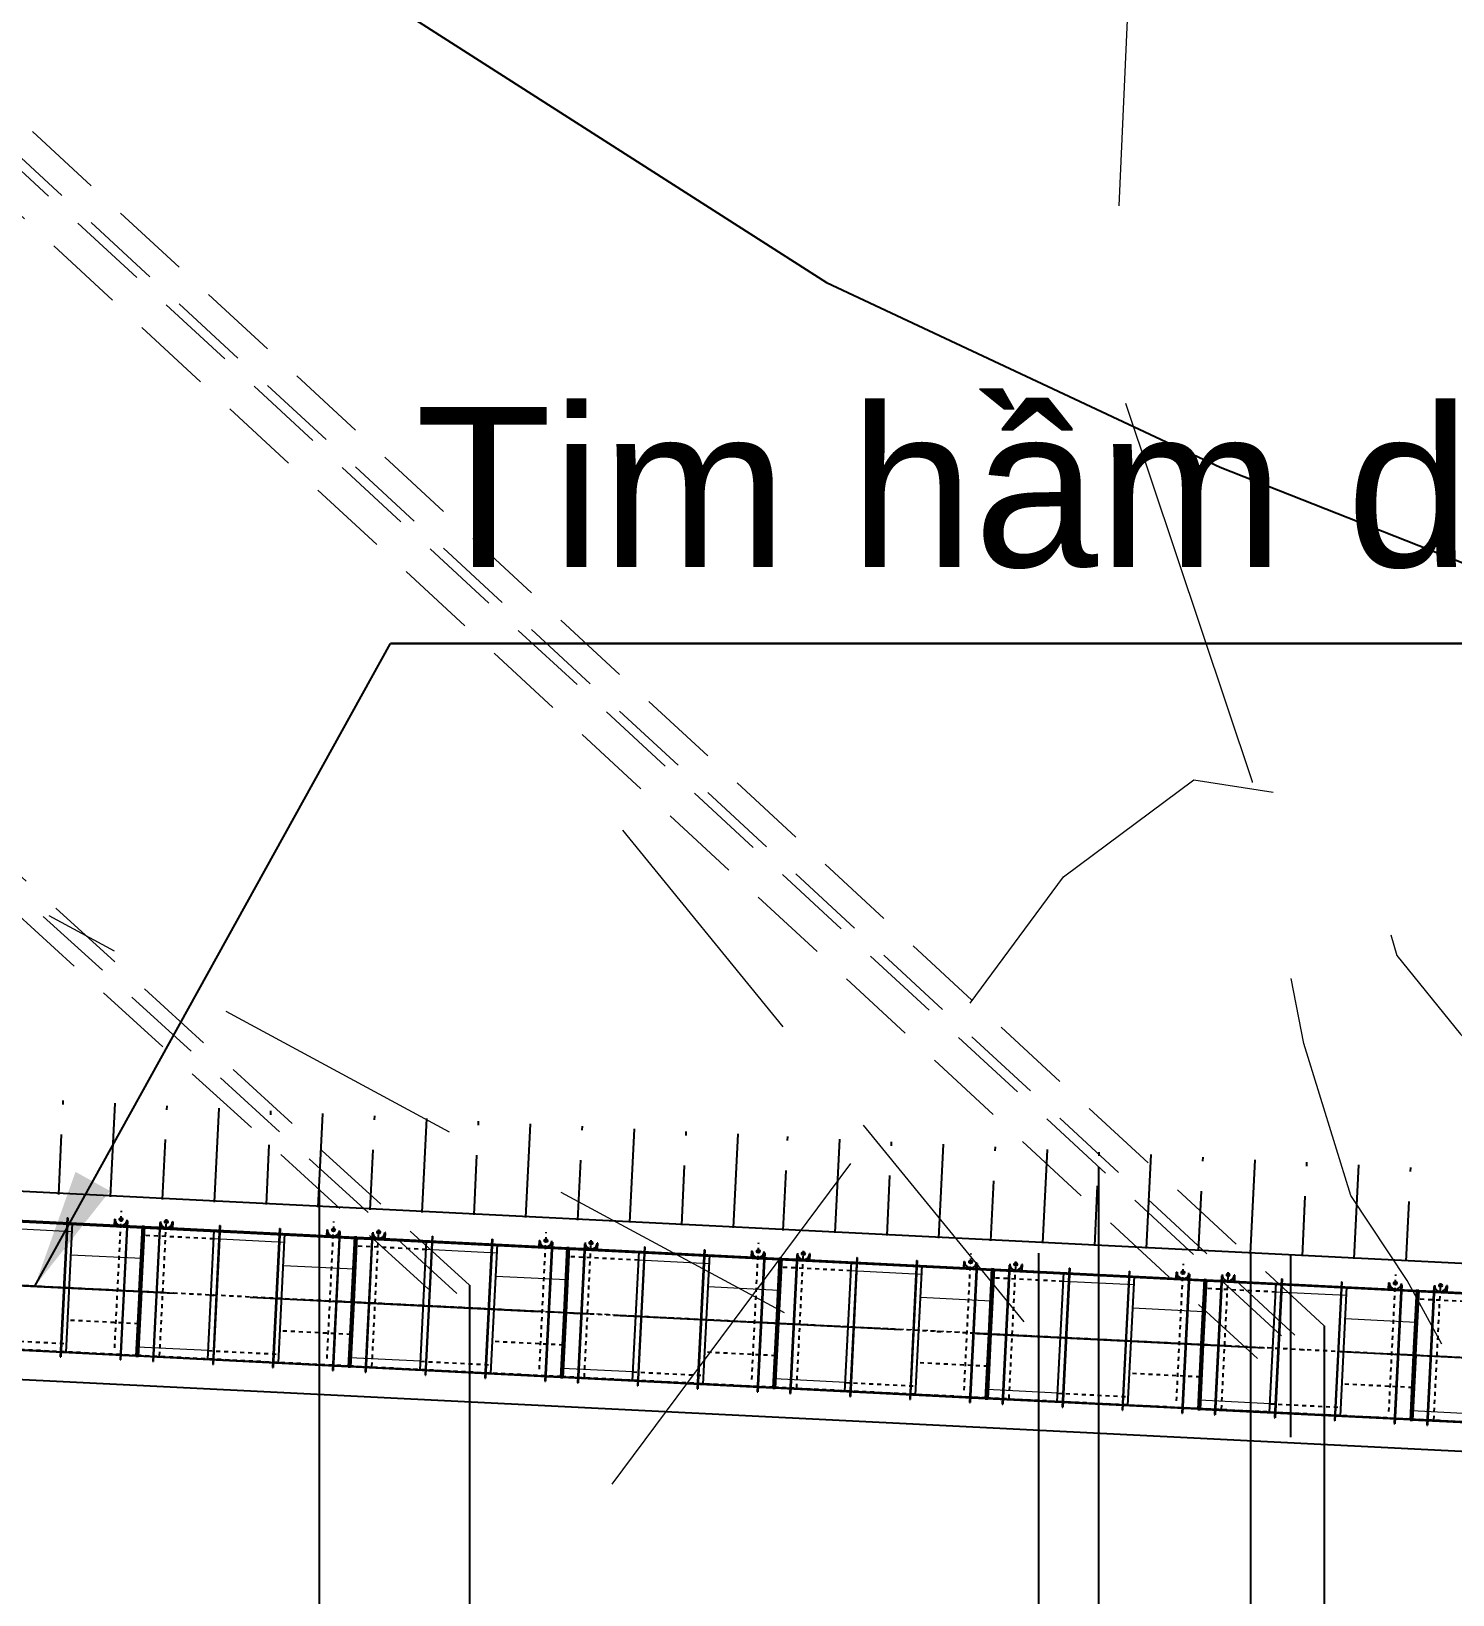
# Model space of a CAD drawing. Header units: inches. Extents: x 444671 to 463716, y 1783086 to 1794968.
# Drawn here: x 457986.11 to 458021.66, y 1787103.37 to 1787142.49 of the extents above; entities that cross this region are included whole.
import ezdxf

# ---------------------------------------------------------------- set-up
doc = ezdxf.new("R2010")
doc.units = ezdxf.units.IN
doc.header["$MEASUREMENT"] = 0
for name, pattern in [('ACAD_ISO04W100', [30, 24, -3, 0, -3]), ('CENTER', [2, 1.25, -0.25, 0.25, -0.25]), ('DASHED', [0.75, 0.5, -0.25]), ('DASHED2', [9.525, 6.35, -3.175]), ('DASHEDX2', [1.5, 1, -0.5]), ('HIDDEN', [0.375, 0.25, -0.125])]:
    doc.linetypes.add(name, pattern=pattern)
for name, color, linetype in [('4', 4, 'Continuous'), ('Bao', 137, 'Continuous'), ('CONGTRINH', 2, 'Continuous'), ('CTTRINH', 4, 'Continuous'), ('Dong', 252, 'HIDDEN'), ('KHUAT', 8, 'DASHED2'), ('Khung_bang', 140, 'Continuous'), ('Tam', 1, 'CENTER'), ('Text', 3, 'Continuous'), ('Tim', 1, 'ACAD_ISO04W100')]:
    doc.layers.add(name, color=color, linetype=linetype)
for name, color, linetype, lineweight in [('ah', 7, 'Continuous', 15), ('doi', 33, 'Continuous', 25), ('HOKHOAN', 250, 'DASHED2', 20), ('KYHIEU', 7, 'Continuous', 15), ('manh', 128, 'Continuous', 15), ('Texdoi', 40, 'Continuous', 15)]:
    doc.layers.add(name, color=color, linetype=linetype, lineweight=lineweight)
doc.styles.add('VNARIAL', font='')
doc.styles.get('VNARIAL').set_extended_font_data('.VnArial')
doc.linetypes.add('_llA', pattern='A,2,-0.2,["xxxx",Standard,S=0.1,R=0,X=-0.1,Y=-0.05],-0.34', length=2.54)
doc.linetypes.add('NEN_DA1', pattern='A,1.5,-0.15,["Y",Standard,S=0.2,R=0,X=-0.15,Y=-0.2],-0.005', length=1.655)
doc.dimstyles.new('1-1', dxfattribs={"dimtxt": 2, "dimasz": 2.5, "dimexe": 1, "dimexo": 0, "dimgap": 1, "dimtad": 1, "dimtoh": 1, "dimdec": 0, "dimzin": 0, "dimdsep": 46, "dimtxsty": 'Standard', "dimcen": 0.09, "dimclrd": 3, "dimclre": 3, "dimclrt": 4, "dimadec": 0, "dimazin": 0, "dimtfac": 1, "dimtdec": 0, "dimtmove": 0, "dimatfit": 0, "dimfxl": 0, "dimtolj": 1, "dimtzin": 0, "dimarcsym": 0})
doc.dimstyles.new('kt2000', dxfattribs={"dimscale": 0, "dimtxt": 4, "dimasz": 3, "dimexe": 2.5, "dimexo": 0, "dimgap": 1.3, "dimtad": 1, "dimzin": 0, "dimdsep": 46, "dimtxsty": 'VNARIAL', "dimblk1": 'OBLIQUE', "dimblk2": 'OBLIQUE', "dimsah": 1, "dimcen": 0.8, "dimdle": 2.5, "dimclrd": 256, "dimclre": 256, "dimclrt": 256, "dimaunit": 1, "dimadec": 1, "dimazin": 0, "dimtfac": 1, "dimtofl": 0, "dimtmove": 1, "dimatfit": 3, "dimfxl": 0, "dimtolj": 1, "dimtzin": 0, "dimarcsym": 0})

# ---------------------------------------------------------------- blocks, each defined once
blk = doc.blocks.new('_Oblique')
at = {"color": 0, "linetype": 'ByBlock', "lineweight": -2}
blk.add_line((-0.5, -0.5), (0.5, 0.5), dxfattribs=at)
blk = doc.blocks.new('*D149')
at = {"layer": 'Bao', "color": 3, "lineweight": -2, "ltscale": 0.2, "transparency": 16777216}
for p, q in [((-143858, 7204), (-145067, -16950)), ((-74810, 3746), (-76020, -20408)), ((-140823, -15494), (-80098, -18535))]:
    blk.add_line(p, q, dxfattribs=at)
at = {"layer": 'Bao', "color": 3, "ltscale": 0.2, "transparency": 16777216}
for points in [[(-140788, -14800), (-140857, -16187), (-144984, -15285)], [(-80063, -17841), (-80133, -19228), (-75937, -18743)]]:
    blk.add_solid(points, dxfattribs=at)
at = {"layer": 'Defpoints', "color": 0, "ltscale": 0.2, "transparency": 16777216}
for p in [(-143858, 7204), (-74810, 3746), (-75937, -18743)]:
    blk.add_point(p, dxfattribs=at)
at = {"layer": 'Bao', "color": 4, "ltscale": 0.2, "transparency": 16777216, "insert": (-110268, -13177), "char_height": 3333.33, "attachment_point": 5, "rotation": 357.1328}
blk.add_mtext('\\A1;{\\f.VnArial|b0|i0|c0|p34;Ph©n ®o¹n 3}', dxfattribs=at)
blk = doc.blocks.new('A$C491C4D06')
at = {"layer": 'Bao'}
for p, q in [((-117188, 7490.9), (-111908.6, 7226.5)), ((-113812.2, 7442), (-113798.2, 7441.3)), ((-113838.5, 4079.1), (-113676.4, 7315)), ((-112632.2, 7412.9), (-112639.7, 7263.1)), ((-112632.2, 7412.9), (-112612.2, 7411.9)), ((-112612.2, 7411.9), (-112619.7, 7262.1)), ((-112320.1, 7247.1), (-112312.6, 7396.9)), ((-112314.1, 7366.9), (-112300.1, 7366.2)), ((-111936.1, 7237.9), (-112017.5, 5611.9)), ((-111989.8, 5606.5), (-111908.6, 7226.5)), ((-111876.2, 7234.9), (-111957.6, 5608.9)), ((-111936.1, 7237.9), (-111876.2, 7234.9)), ((-111876.7, 7224.9), (-106597.3, 6960.5)), ((-111497.1, 7326), (-111483.1, 7325.3)), ((-111481.6, 7355.3), (-111489.1, 7205.5)), ((-111189.5, 7190.5), (-111182, 7340.3)), ((-111162, 7339.3), (-111182, 7340.3)), ((-111169.5, 7189.5), (-111162, 7339.3)), ((-110294.9, 3901.6), (-110132.8, 7137.6)), ((-109999, 7251), (-109985, 7250.3)), ((-108527.1, 3813.1), (-108365.1, 7049)), ((-108500.9, 7176), (-108486.9, 7175.3)), ((-107320.9, 7146.9), (-107328.4, 6997.1)), ((-107320.9, 7146.9), (-107300.9, 7145.9)), ((-107300.9, 7145.9), (-107308.4, 6996.1)), ((-107008.8, 6981.1), (-107001.3, 7130.9)), ((-107002.8, 7100.9), (-106988.8, 7100.2)), ((-106185.8, 7060), (-106171.8, 7059.3)), ((-106170.3, 7089.3), (-106177.8, 6939.5)), ((-105878.2, 6924.5), (-105870.7, 7074.3)), ((-105850.7, 7073.3), (-105870.7, 7074.3)), ((-105858.2, 6923.5), (-105850.7, 7073.3)), ((-106624.7, 6971.9), (-106706.2, 5345.9)), ((-106678.4, 5340.5), (-106597.3, 6960.5)), ((-106564.8, 6968.9), (-106646.2, 5342.9)), ((-106624.7, 6971.9), (-106564.8, 6968.9)), ((-106565.3, 6958.9), (-101285.9, 6694.5)), ((-104983.6, 3635.6), (-104821.5, 6871.6)), ((-104687.7, 6985), (-104673.7, 6984.3)), ((-103215.8, 3547.1), (-103053.7, 6783)), ((-103189.5, 6910), (-103175.6, 6909.3)), ((-102009.5, 6880.9), (-102017, 6731.1)), ((-102009.5, 6880.9), (-101989.5, 6879.9)), ((-101989.5, 6879.9), (-101997, 6730.1)), ((-101697.4, 6715.1), (-101689.9, 6864.9)), ((-101691.4, 6834.9), (-101677.4, 6834.2)), ((-101313.4, 6705.9), (-101394.8, 5080)), ((-101367.1, 5074.5), (-101285.9, 6694.5)), ((-101253.5, 6702.9), (-101334.9, 5077)), ((-101313.4, 6705.9), (-101253.5, 6702.9)), ((-101254, 6692.9), (-95974.6, 6428.5)), ((-100874.4, 6794.1), (-100860.5, 6793.4)), ((-100859, 6823.3), (-100866.5, 6673.5)), ((-100566.8, 6658.5), (-100559.3, 6808.3)), ((-100539.4, 6807.3), (-100559.3, 6808.3)), ((-100546.9, 6657.5), (-100539.4, 6807.3)), ((-99376.3, 6719), (-99362.3, 6718.3)), ((-99672.2, 3369.6), (-99510.2, 6605.6)), ((-97904.4, 3281.1), (-97742.4, 6517.1)), ((-97878.2, 6644), (-97864.2, 6643.3)), ((-96698.2, 6614.9), (-96705.7, 6465.1)), ((-96698.2, 6614.9), (-96678.2, 6613.9)), ((-96678.2, 6613.9), (-96685.7, 6464.1)), ((-96386.1, 6449.1), (-96378.6, 6598.9)), ((-96380.1, 6569), (-96366.1, 6568.3)), ((-96002.1, 6439.9), (-96083.5, 4813.9)), ((-96055.7, 4808.6), (-95974.6, 6428.5)), ((-95942.1, 6436.9), (-96023.6, 4810.9)), ((-96002.1, 6439.9), (-95942.1, 6436.9)), ((-95942.6, 6426.9), (-90663.2, 6162.5)), ((-95563.1, 6528.1), (-95549.1, 6527.4)), ((-95547.6, 6557.3), (-95555.1, 6407.5)), ((-95255.5, 6392.5), (-95248, 6542.3)), ((-95228, 6541.3), (-95248, 6542.3)), ((-95235.5, 6391.5), (-95228, 6541.3)), ((-94360.9, 3103.6), (-94198.8, 6339.6)), ((-94065, 6453), (-94051, 6452.3)), ((-92566.8, 6378), (-92552.9, 6377.3)), ((-91386.8, 6348.9), (-91394.3, 6199.1)), ((-91386.8, 6348.9), (-91366.8, 6347.9)), ((-91366.8, 6347.9), (-91374.4, 6198.1)), ((-91074.7, 6183.1), (-91067.2, 6332.9)), ((-91068.7, 6303), (-91054.7, 6302.3)), ((-90251.7, 6262.1), (-90237.8, 6261.4)), ((-90236.3, 6291.3), (-90243.8, 6141.5)), ((-89944.1, 6126.5), (-89936.6, 6276.3)), ((-89916.7, 6275.3), (-89936.6, 6276.3)), ((-89924.2, 6125.5), (-89916.7, 6275.3)), ((-92593.1, 3015.1), (-92431, 6251)), ((-90690.7, 6173.9), (-90772.1, 4547.9)), ((-90744.4, 4542.5), (-90663.2, 6162.5)), ((-90630.8, 6170.9), (-90712.2, 4544.9)), ((-90690.7, 6173.9), (-90630.8, 6170.9)), ((-90631.3, 6160.9), (-85351.9, 5896.5)), ((-89049.5, 2837.6), (-88887.5, 6073.6)), ((-88753.6, 6187), (-88739.6, 6186.3)), ((-87281.8, 2749.1), (-87119.7, 5985)), ((-87255.5, 6112), (-87241.5, 6111.3)), ((-86075.5, 6082.9), (-86083, 5933.1)), ((-86075.5, 6082.9), (-86055.5, 6081.9)), ((-86055.5, 6081.9), (-86063, 5932.1)), ((-85763.4, 5917.1), (-85755.9, 6066.9)), ((-85757.4, 6037), (-85743.4, 6036.3)), ((-85379.4, 5907.9), (-85460.8, 4281.9)), ((-85433, 4276.5), (-85351.9, 5896.5)), ((-85319.4, 5904.9), (-85400.9, 4278.9)), ((-85379.4, 5907.9), (-85319.4, 5904.9)), ((-85319.9, 5894.9), (-80040.6, 5630.5)), ((-84940.4, 5996.1), (-84926.4, 5995.4)), ((-84924.9, 6025.3), (-84932.4, 5875.5)), ((-84632.8, 5860.5), (-84625.3, 6010.3)), ((-84605.3, 6009.3), (-84625.3, 6010.3)), ((-84612.8, 5859.5), (-84605.3, 6009.3)), ((-83442.3, 5921), (-83428.3, 5920.3)), ((-112013.7, 5607.7), (-112095.2, 3981.7)), ((-111981.6, 5610.1), (-112062.7, 3990.1)), ((-111953.8, 5604.7), (-112035.2, 3978.7)), ((-112017.5, 5611.9), (-111957.6, 5608.9)), ((-112013.7, 5607.7), (-111953.8, 5604.7)), ((-111981.8, 5606.1), (-111981.7, 5608.1)), ((-83738.2, 2571.6), (-83576.1, 5807.6)), ((-81970.4, 2483.1), (-81808.3, 5719)), ((-81944.2, 5846), (-81930.2, 5845.3)), ((-80764.1, 5816.9), (-80771.6, 5667.1)), ((-80764.1, 5816.9), (-80744.2, 5815.9)), ((-80744.2, 5815.9), (-80751.7, 5666.1)), ((-80452, 5651.1), (-80444.5, 5800.9)), ((-80446, 5771), (-80432.1, 5770.3)), ((-80068, 5641.9), (-80149.5, 4015.9)), ((-80121.7, 4010.5), (-80040.6, 5630.5)), ((-80008.1, 5638.9), (-80089.5, 4012.9)), ((-80068, 5641.9), (-80008.1, 5638.9)), ((-80008.6, 5628.9), (-76497, 5453)), ((-79629.1, 5730.1), (-79615.1, 5729.4)), ((-79613.6, 5759.3), (-79621.1, 5609.5)), ((-79321.5, 5594.5), (-79314, 5744.3)), ((-79294, 5743.3), (-79314, 5744.3)), ((-79301.5, 5593.5), (-79294, 5743.3)), ((-106702.4, 5341.7), (-106783.8, 3715.8)), ((-106670.2, 5344.1), (-106751.3, 3724.2)), ((-106642.5, 5338.7), (-106723.9, 3712.8)), ((-106706.2, 5345.9), (-106646.2, 5342.9)), ((-106702.4, 5341.7), (-106642.5, 5338.7)), ((-106670.4, 5340.1), (-106670.3, 5342.1)), ((-101391, 5075.7), (-101472.5, 3449.8)), ((-101358.9, 5078.2), (-101440, 3458.2)), ((-101331.1, 5072.7), (-101412.5, 3446.8)), ((-101394.8, 5080), (-101334.9, 5077)), ((-101391, 5075.7), (-101331.1, 5072.7)), ((-101359.1, 5074.1), (-101359, 5076.1)), ((-96079.7, 4809.8), (-96161.1, 3183.8)), ((-96047.5, 4812.1), (-96128.7, 3192.2)), ((-96019.8, 4806.8), (-96101.2, 3180.8)), ((-96083.5, 4813.9), (-96023.6, 4810.9)), ((-96079.7, 4809.8), (-96019.8, 4806.8)), ((-96047.7, 4808.2), (-96047.6, 4810.1)), ((-90768.3, 4543.7), (-90849.8, 2917.8)), ((-90736.2, 4546.1), (-90817.3, 2926.2)), ((-90708.4, 4540.7), (-90789.9, 2914.8)), ((-90772.1, 4547.9), (-90712.2, 4544.9)), ((-90768.3, 4543.7), (-90708.4, 4540.7)), ((-90736.4, 4542.1), (-90736.3, 4544.1)), ((-117374, 4256.1), (-112094.7, 3991.7)), ((-113986.3, 3966.3), (-113972.3, 3965.6)), ((-112095.2, 3981.7), (-112035.2, 3978.7)), ((-112062.7, 3990.1), (-106783.3, 3725.7)), ((-85457, 4277.7), (-85538.4, 2651.8)), ((-85424.8, 4280.1), (-85506, 2660.2)), ((-85397.1, 4274.7), (-85478.5, 2648.8)), ((-85460.8, 4281.9), (-85400.9, 4278.9)), ((-85457, 4277.7), (-85397.1, 4274.7)), ((-85425, 4276.1), (-85424.9, 4278.1)), ((-80145.7, 4011.7), (-80227.1, 2385.8)), ((-80113.5, 4014.1), (-80194.6, 2394.2)), ((-80085.7, 4008.7), (-80167.2, 2382.8)), ((-80149.5, 4015.9), (-80089.5, 4012.9)), ((-80145.7, 4011.7), (-80085.7, 4008.7)), ((-80117.7, 4010.3), (-80117.5, 4014.3)), ((-80113.7, 4010.1), (-80113.6, 4012.1)), ((-112488.2, 3891.3), (-112474.2, 3890.6)), ((-111671.2, 3850.4), (-111657.2, 3849.7)), ((-110173.1, 3775.4), (-110159.1, 3774.7)), ((-108674.9, 3700.3), (-108661, 3699.6)), ((-107176.8, 3625.3), (-107162.8, 3624.6)), ((-106783.8, 3715.8), (-106723.9, 3712.8)), ((-106751.3, 3724.2), (-101472, 3459.7)), ((-106359.9, 3584.4), (-106345.9, 3583.7)), ((-104861.7, 3509.4), (-104847.7, 3508.7)), ((-103363.6, 3434.3), (-103349.6, 3433.6)), ((-101865.5, 3359.3), (-101851.5, 3358.6)), ((-101472.5, 3449.8), (-101412.5, 3446.8)), ((-101440, 3458.2), (-96160.6, 3193.8)), ((-101048.5, 3318.4), (-101034.5, 3317.7)), ((-99550.4, 3243.4), (-99536.4, 3242.7)), ((-98052.3, 3168.4), (-98038.3, 3167.7)), ((-96161.1, 3183.8), (-96101.2, 3180.8)), ((-96128.7, 3192.2), (-90849.3, 2927.8)), ((-96554.1, 3093.3), (-96540.2, 3092.6)), ((-95737.2, 3052.4), (-95723.2, 3051.7)), ((-94239, 2977.4), (-94225.1, 2976.7)), ((-92740.9, 2902.4), (-92726.9, 2901.7)), ((-91242.8, 2827.3), (-91228.8, 2826.6)), ((-90849.8, 2917.8), (-90789.9, 2914.8)), ((-90817.3, 2926.2), (-85537.9, 2661.8)), ((-90425.8, 2786.4), (-90411.8, 2785.7)), ((-88927.7, 2711.4), (-88913.7, 2710.7)), ((-87429.6, 2636.3), (-87415.6, 2635.6)), ((-85931.5, 2561.3), (-85917.5, 2560.6)), ((-85538.4, 2651.8), (-85478.5, 2648.8)), ((-85506, 2660.2), (-80226.6, 2395.8)), ((-85114.5, 2520.4), (-85100.5, 2519.7)), ((-83616.4, 2445.4), (-83602.4, 2444.7)), ((-82118.2, 2370.4), (-82104.2, 2369.7)), ((-80227.1, 2385.8), (-80167.2, 2382.8)), ((-80194.6, 2394.2), (-76659.1, 2217.1)), ((-80620.1, 2295.3), (-80606.1, 2294.6)), ((-79803.1, 2254.4), (-79789.2, 2253.7))]:
    blk.add_line(p, q, dxfattribs=at)
at = {"layer": 'Bao', "ltscale": 0.2}
for p, q in [((-113812.2, 7442), (-113986.3, 3966.3)), ((-113798.2, 7441.3), (-113972.3, 3965.6)), ((-112314.1, 7366.9), (-112488.2, 3891.3)), ((-112300.1, 7366.2), (-112474.2, 3890.6)), ((-111497.1, 7326), (-111671.2, 3850.4)), ((-111483.1, 7325.3), (-111657.2, 3849.7)), ((-109999, 7251), (-110173.1, 3775.4)), ((-109985, 7250.3), (-110159.1, 3774.7)), ((-108500.9, 7176), (-108674.9, 3700.3)), ((-108486.9, 7175.3), (-108661, 3699.6)), ((-107002.8, 7100.9), (-107176.8, 3625.3)), ((-106988.8, 7100.2), (-107162.8, 3624.6)), ((-106185.8, 7060), (-106359.9, 3584.4)), ((-106171.8, 7059.3), (-106345.9, 3583.7)), ((-104687.7, 6985), (-104861.7, 3509.4)), ((-104673.7, 6984.3), (-104847.7, 3508.7)), ((-103189.5, 6910), (-103363.6, 3434.3)), ((-103175.6, 6909.3), (-103349.6, 3433.6)), ((-101691.4, 6834.9), (-101865.5, 3359.3)), ((-101677.4, 6834.2), (-101851.5, 3358.6)), ((-100874.4, 6794.1), (-101048.5, 3318.4)), ((-100860.5, 6793.4), (-101034.5, 3317.7)), ((-99376.3, 6719), (-99550.4, 3243.4)), ((-99362.3, 6718.3), (-99536.4, 3242.7)), ((-97878.2, 6644), (-98052.3, 3168.4)), ((-97864.2, 6643.3), (-98038.3, 3167.7)), ((-96380.1, 6569), (-96554.1, 3093.3)), ((-96366.1, 6568.3), (-96540.2, 3092.6)), ((-95563.1, 6528.1), (-95737.2, 3052.4)), ((-95549.1, 6527.4), (-95723.2, 3051.7)), ((-94065, 6453), (-94239, 2977.4)), ((-94051, 6452.3), (-94225.1, 2976.7)), ((-92566.8, 6378), (-92740.9, 2902.4)), ((-92552.9, 6377.3), (-92726.9, 2901.7)), ((-91068.7, 6303), (-91242.8, 2827.3)), ((-91054.7, 6302.3), (-91228.8, 2826.6)), ((-90251.7, 6262.1), (-90425.8, 2786.4)), ((-90237.8, 6261.4), (-90411.8, 2785.7)), ((-88753.6, 6187), (-88927.7, 2711.4)), ((-88739.6, 6186.3), (-88913.7, 2710.7)), ((-87255.5, 6112), (-87429.6, 2636.3)), ((-87241.5, 6111.3), (-87415.6, 2635.6)), ((-85757.4, 6037), (-85931.5, 2561.3)), ((-85743.4, 6036.3), (-85917.5, 2560.6)), ((-84940.4, 5996.1), (-85114.5, 2520.4)), ((-84926.4, 5995.4), (-85100.5, 2519.7)), ((-83442.3, 5921), (-83616.4, 2445.4)), ((-83428.3, 5920.3), (-83602.4, 2444.7)), ((-81944.2, 5846), (-82118.2, 2370.4)), ((-81930.2, 5845.3), (-82104.2, 2369.7)), ((-80446, 5771), (-80620.1, 2295.3)), ((-80432.1, 5770.3), (-80606.1, 2294.6)), ((-79629.1, 5730.1), (-79803.1, 2254.4)), ((-79615.1, 5729.4), (-79789.2, 2253.7))]:
    blk.add_line(p, q, dxfattribs=at)
at = {"layer": 'Bao'}
for centre in [(-112462.4, 7404.4), (-111331.8, 7347.8), (-107151.1, 7138.4), (-106020.5, 7081.8), (-101839.7, 6872.4), (-100709.1, 6815.8), (-96528.4, 6606.4), (-95397.8, 6549.8), (-91217, 6340.4), (-90086.5, 6283.8), (-85905.7, 6074.4), (-84775.1, 6017.8), (-80594.3, 5808.4), (-79463.8, 5751.8)]:
    blk.add_circle(centre, 40, dxfattribs=at)
for centre in [(-112462.4, 7404.4), (-111331.8, 7347.8), (-107151.1, 7138.4), (-106020.5, 7081.8), (-101839.7, 6872.4), (-100709.1, 6815.8), (-96528.4, 6606.4), (-95397.8, 6549.8), (-91217, 6340.4), (-90086.5, 6283.8), (-85905.7, 6074.4), (-84775.1, 6017.8), (-80594.3, 5808.4), (-79463.8, 5751.8)]:
    blk.add_arc(centre, 150, 357.13284, 177.13284, dxfattribs=at)
at = {"layer": 'KHUAT', "ltscale": 5}
for p, q in [((-117213, 7472.1), (-111909.6, 7206.5)), ((-111981.6, 5610.1), (-111900.6, 7226.1)), ((-111901.6, 7206.1), (-106598.3, 6940.5)), ((-111900.6, 7226.1), (-111876.7, 7224.9)), ((-110143.9, 6917.3), (-111911.7, 7005.9)), ((-106670.2, 5344.1), (-106589.3, 6960.1)), ((-104832.5, 6651.3), (-106600.3, 6739.9)), ((-106590.3, 6940.1), (-101286.9, 6674.5)), ((-106589.3, 6960.1), (-106565.3, 6958.9)), ((-101358.9, 5078.2), (-101277.9, 6694.1)), ((-101278.9, 6674.2), (-95975.6, 6408.5)), ((-101277.9, 6694.1), (-101254, 6692.9)), ((-99521.2, 6385.4), (-101289, 6473.9)), ((-96047.5, 4812.1), (-95966.6, 6428.1)), ((-95967.6, 6408.1), (-90664.2, 6142.5)), ((-95966.6, 6428.1), (-95942.6, 6426.9)), ((-94209.8, 6119.4), (-95977.6, 6207.9)), ((-90736.2, 4546.1), (-90655.3, 6162.1)), ((-88898.5, 5853.3), (-90666.3, 5941.9)), ((-90656.3, 6142.1), (-85352.9, 5876.5)), ((-90655.3, 6162.1), (-90631.3, 6160.9)), ((-85424.8, 4280.1), (-85343.9, 5896.1)), ((-85344.9, 5876.1), (-80041.6, 5610.5)), ((-85343.9, 5896.1), (-85319.9, 5894.9)), ((-111989.8, 5606.5), (-112070.7, 3990.5)), ((-83587.2, 5587.4), (-85354.9, 5675.9)), ((-80113.5, 4014.1), (-80032.6, 5630.1)), ((-80033.6, 5610.1), (-74730.2, 5344.5)), ((-80032.6, 5630.1), (-80008.6, 5628.9)), ((-106678.4, 5340.5), (-106759.3, 3724.5)), ((-78275.8, 5321.4), (-80043.6, 5409.9)), ((-112030.5, 4793.5), (-113798.3, 4882.1)), ((-101367.1, 5074.5), (-101448, 3458.5)), ((-96055.7, 4808.6), (-96136.7, 3192.6)), ((-115595.2, 4387.8), (-113827.4, 4299.3)), ((-106719.1, 4527.5), (-108486.9, 4616.1)), ((-101407.8, 4261.5), (-103175.6, 4350.1)), ((-90744.4, 4542.5), (-90825.3, 2926.6)), ((-117373, 4276.1), (-112069.7, 4010.5)), ((-112094.7, 3991.7), (-112070.7, 3990.5)), ((-112061.7, 4010.1), (-106758.3, 3744.5)), ((-110283.9, 4121.8), (-108516.1, 4033.3)), ((-96096.4, 3995.6), (-97864.2, 4084.1)), ((-85433, 4276.5), (-85514, 2660.6)), ((-80121.7, 4010.5), (-80202.6, 2394.6)), ((-106783.3, 3725.7), (-106759.3, 3724.5)), ((-106750.3, 3744.1), (-101447, 3478.5)), ((-104972.5, 3855.8), (-103204.8, 3767.3)), ((-99661.2, 3589.9), (-97893.4, 3501.3)), ((-90785.1, 3729.6), (-92552.9, 3818.1)), ((-85473.7, 3463.6), (-87241.5, 3552.1)), ((-101472, 3459.7), (-101448, 3458.5)), ((-101439, 3478.2), (-96135.7, 3212.6)), ((-96160.6, 3193.8), (-96136.7, 3192.6)), ((-96127.7, 3212.2), (-90824.3, 2946.5)), ((-94349.8, 3323.9), (-92582.1, 3235.3)), ((-80162.4, 3197.6), (-81930.2, 3286.1)), ((-90849.3, 2927.8), (-90825.3, 2926.6)), ((-90816.3, 2946.1), (-85513, 2680.5)), ((-89038.5, 3057.9), (-87270.7, 2969.3)), ((-83727.2, 2791.9), (-81959.4, 2703.3)), ((-85537.9, 2661.8), (-85514, 2660.6)), ((-85505, 2680.1), (-80201.6, 2414.5)), ((-80226.6, 2395.8), (-80202.6, 2394.6)), ((-80193.6, 2414.2), (-74890.3, 2148.5))]:
    blk.add_line(p, q, dxfattribs=at)
at = {"layer": 'manh', "color": 1, "linetype": 'CENTER', "ltscale": 0.05}
blk.add_line((0.1, 0), (-685750.1, 34342.8), dxfattribs=at)
at = {"layer": 'manh'}
for p, q in [((-113687.4, 7094.8), (-115455.2, 7183.3)), ((-108376.1, 6828.8), (-110143.9, 6917.3)), ((-103064.7, 6562.8), (-104832.5, 6651.3)), ((-111948.8, 6423.5), (-113716.6, 6512)), ((-97753.4, 6296.8), (-99521.2, 6385.4)), ((-106637.5, 6157.5), (-108405.3, 6246)), ((-101326.1, 5891.5), (-103093.9, 5980)), ((-92442.1, 6030.8), (-94209.8, 6119.4)), ((-96014.8, 5625.5), (-97782.6, 5714.1)), ((-87130.7, 5764.8), (-88898.5, 5853.3)), ((-81819.4, 5498.8), (-83587.2, 5587.4)), ((-90703.5, 5359.5), (-92471.2, 5448.1)), ((-85392.1, 5093.5), (-87159.9, 5182)), ((-80080.8, 4827.5), (-81848.6, 4916.1)), ((-110283.9, 4121.8), (-112051.7, 4210.4)), ((-104972.5, 3855.8), (-106740.3, 3944.4)), ((-99661.2, 3589.9), (-101429, 3678.4)), ((-94349.8, 3323.9), (-96117.6, 3412.4)), ((-89038.5, 3057.9), (-90806.3, 3146.4)), ((-83727.2, 2791.9), (-85494.9, 2880.4)), ((-78415.8, 2525.9), (-80183.6, 2614.4))]:
    blk.add_line(p, q, dxfattribs=at)
at = {"layer": 'Tam', "ltscale": 3}
for p, q in [((-112623.2, 4194.4), (-112451.6, 7621.2)), ((-111500.1, 3988), (-111328.5, 7414.8)), ((-107311.8, 3928.4), (-107140.2, 7355.2)), ((-106188.8, 3722), (-106017.1, 7148.8)), ((-102000.5, 3662.4), (-101828.9, 7089.2)), ((-100877.4, 3456), (-100705.8, 6882.8)), ((-96689.1, 3396.5), (-96517.5, 6823.2)), ((-95566.1, 3190), (-95394.4, 6616.8)), ((-91377.8, 3130.5), (-91206.2, 6557.2)), ((-90254.7, 2924), (-90083.1, 6350.8)), ((-86066.5, 2864.5), (-85894.8, 6291.2)), ((-117663.3, 5892.7), (-111377.4, 5577.8)), ((-84943.4, 2658), (-84771.8, 6084.8)), ((-80755.1, 2598.5), (-80583.5, 6025.2)), ((-112351.9, 5626.7), (-106066.1, 5311.8)), ((-79632, 2392), (-79460.4, 5818.8)), ((-107040.6, 5360.7), (-100754.7, 5045.9)), ((-101729.2, 5094.7), (-95443.4, 4779.9)), ((-96417.9, 4828.7), (-90132, 4513.9)), ((-91106.5, 4562.7), (-84820.7, 4247.9)), ((-85795.2, 4296.7), (-79509.3, 3981.9)), ((-80483.8, 4030.7), (-74198, 3715.9))]:
    blk.add_line(p, q, dxfattribs=at)
at = {"layer": 'Tam'}
for p, q in [((-112524.9, 7407.5), (-112400, 7401.3)), ((-111394.3, 7350.9), (-111269.4, 7344.7)), ((-107213.5, 7141.5), (-107088.6, 7135.3)), ((-106082.9, 7084.9), (-105958, 7078.7)), ((-101902.2, 6875.5), (-101777.3, 6869.3)), ((-100771.6, 6819), (-100646.7, 6812.7)), ((-96590.8, 6609.6), (-96465.9, 6603.3)), ((-95460.2, 6552.9), (-95335.4, 6546.7)), ((-91279.5, 6343.6), (-91154.6, 6337.3)), ((-90148.9, 6286.9), (-90024, 6280.7)), ((-85968.1, 6077.6), (-85843.2, 6071.3)), ((-84837.6, 6020.9), (-84712.7, 6014.7)), ((-80656.8, 5811.6), (-80531.9, 5805.3)), ((-79526.2, 5754.9), (-79401.3, 5748.7))]:
    blk.add_line(p, q, dxfattribs=at)
at = {"layer": 'Bao', "ltscale": 0.2}
dim = blk.add_aligned_dim(p1=(-143857.7, 7204.5), p2=(-74810.3, 3746.4), distance=-22517.8, text='{\\f.VnArial|b0|i0|c0|p34;Ph©n ®o¹n 3}', dimstyle='1-1', override={"dimscale": 1666.666721, "dimlfac": -1}, dxfattribs=at)
dim.commit()
dim.dimension.update_dxf_attribs({"geometry": '*D149', "text_midpoint": (-110268.2, -13177.4)})

msp = doc.modelspace()

# ---------------------------------------------------------------- linework, layer by layer
at = {"layer": '4', "linetype": 'NEN_DA1', "ltscale": 8}
msp.add_line((458100.8648, 1787107.7053), (457415.1157, 1787141.9927), dxfattribs=at)
msp.add_lwpolyline([(457398.5161, 1787262.3681), (457398.5161, 1787138.1253), (458100.9174, 1787103.0053)], dxfattribs=at)
at = {"layer": 'ah', "color": 1, "linetype": 'DASHEDX2', "ltscale": 2, "flags": 128}
for points in [[(458016.7701, 1787109.2759), (457850.9848, 1787262.5954)], [(458017.3758, 1787109.8441), (457852.1949, 1787262.6047)], [(458017.7063, 1787109.8627), (457852.5425, 1787262.6074)], [(458018.4406, 1787110.1013), (457853.5267, 1787262.615)], [(457996.0434, 1787111.0123), (457833.7243, 1787259.0516)], [(457996.7514, 1787110.9082), (457834.1494, 1787259.2055)], [(457997.064, 1787111.1158), (457834.5361, 1787259.3455)]]:
    msp.add_lwpolyline(points, dxfattribs=at)
at = {"layer": 'CONGTRINH', "color": 3}
msp.add_line((458017.6026, 1787111.8684), (458017.6026, 1787107.3079), dxfattribs=at)
at = {"layer": 'CONGTRINH', "ltscale": 10}
for points in [[(457415.1468, 1787141.2402), (458100.896, 1787106.9528)], [(457414.987, 1787138.0442), (458100.7362, 1787103.7568)]]:
    msp.add_lwpolyline(points, dxfattribs=at)
at = {"layer": 'CTTRINH', "color": 4, "linetype": 'ByBlock'}
for p, q in [((457988.0901, 1787113.3224), (457988.2065, 1787115.6695)), ((457990.6869, 1787113.1936), (457990.8033, 1787115.5407)), ((457993.2837, 1787113.0648), (457993.4001, 1787115.4119)), ((457995.8805, 1787112.9361), (457995.9969, 1787115.2832)), ((457998.4773, 1787112.8073), (457998.5937, 1787115.1544)), ((458001.0741, 1787112.6785), (458001.1905, 1787115.0256)), ((458003.6709, 1787112.5497), (458003.7873, 1787114.8969)), ((458006.2095, 1787112.421), (458006.3259, 1787114.7681)), ((458008.8064, 1787112.2922), (458008.9227, 1787114.6393)), ((458011.4032, 1787112.1634), (458011.5195, 1787114.5106)), ((458014, 1787112.0347), (458014.1164, 1787114.3818)), ((458016.5968, 1787111.9059), (458016.7132, 1787114.253)), ((458019.1936, 1787111.7771), (458019.31, 1787114.1242))]:
    msp.add_line(p, q, dxfattribs=at)
at = {"layer": 'doi', "linetype": '_llA', "ltscale": 20, "flags": 128}
msp.add_lwpolyline([(457430.505, 1787279.0214), (457452.3191, 1787266.105), (457479.1619, 1787252.0847), (457503.087, 1787238.8222), (457508.8055, 1787234.904), (457516.6921, 1787220.1912), (457529.1007, 1787222.0424), (457535.3504, 1787220.2349), (457552.8129, 1787211.3507), (457573.4055, 1787198.847), (457587.895, 1787191.4663), (457604.5499, 1787184.5451), (457613.3264, 1787177.9267), (457628.8631, 1787182.4016), (457647.5776, 1787180.8636), (457677.3826, 1787174.5246), (457708.4856, 1787167.4173), (457723.6713, 1787159.2462), (457744.1714, 1787171.089), (457783.2442, 1787181.1461), (457821.2004, 1787190.0961), (457859.4202, 1787195.8873), (457865.8569, 1787196.5954), (457873.6639, 1787197.1885), (457883.3719, 1787196.807), (457898.6188, 1787194.2142), (457920.678, 1787186.76), (457949.5496, 1787172.1757), (457977.1236, 1787154.6745), (458005.9952, 1787136.201), (458015.8437, 1787131.583), (458029.7929, 1787126.0733), (458040.5286, 1787121.4304)], dxfattribs=at)
at = {"layer": 'Dong', "color": 3, "ltscale": 6}
for p, q in [((457986.7917, 1787113.3867), (457986.9081, 1787115.7339)), ((457989.3885, 1787113.258), (457989.5049, 1787115.6051)), ((457991.9853, 1787113.1292), (457992.1017, 1787115.4763)), ((457994.5821, 1787113.0004), (457994.6985, 1787115.3476)), ((457997.1789, 1787112.8717), (457997.2953, 1787115.2188)), ((457999.7757, 1787112.7429), (457999.8921, 1787115.09)), ((458002.3725, 1787112.6141), (458002.4889, 1787114.9612)), ((458004.9111, 1787112.4854), (458005.0275, 1787114.8325)), ((458007.5079, 1787112.3566), (458007.6243, 1787114.7037)), ((458010.1048, 1787112.2278), (458010.2211, 1787114.5749)), ((458012.7016, 1787112.0991), (458012.818, 1787114.4462)), ((458015.2984, 1787111.9703), (458015.4148, 1787114.3174)), ((458017.8952, 1787111.8415), (458018.0116, 1787114.1886)), ((458020.492, 1787111.7127), (458020.6084, 1787114.0599))]:
    msp.add_line(p, q, dxfattribs=at)
at = {"layer": 'HOKHOAN'}
for points in [[(458010.9382, 1787110.1994), (458000.777, 1787122.6461)], [(458004.9484, 1787110.4185), (457986.553, 1787120.3577)]]:
    msp.add_lwpolyline(points, dxfattribs=at)
at = {"layer": 'Khung_bang', "color": 6}
for p, q in [((458012.7996, 1787114.0762), (458012.7996, 1786791.3548)), ((457993.3057, 1787113.5092), (457993.3057, 1786833.8548)), ((457997.064, 1787111.1158), (457997.064, 1786821.3548)), ((458018.4406, 1787110.1013), (458018.4406, 1786803.8548))]:
    msp.add_line(p, q, dxfattribs=at)
at = {"layer": 'Khung_bang'}
for p, q in [((458011.2974, 1787111.9186), (458011.2974, 1784987.1127)), ((458016.5974, 1787111.9186), (458016.5974, 1784987.1127))]:
    msp.add_line(p, q, dxfattribs=at)
at = {"layer": 'KYHIEU', "linetype": 'DASHED', "lineweight": 13, "ltscale": 20, "flags": 128}
for points in [[(458021.3862, 1787109.6379), (458020.5175, 1787111.2288), (458019.1111, 1787113.3569), (458017.9321, 1787117.1585), (458016.6472, 1787123.7056), (458013.1403, 1787134.1953), (458013.7879, 1787148.8596), (458010.3338, 1787163.3082), (458010.118, 1787174.3063), (458006.0162, 1787182.9324)], [(457938.005, 1787021.8583), (458009.1205, 1787117.5474), (458011.9237, 1787121.3333), (458015.1802, 1787123.7562), (458017.6085, 1787123.3776), (458019.5005, 1787122.0147), (458020.2591, 1787119.3646), (458021.8503, 1787117.3959), (458023.4415, 1787115.7276)]]:
    msp.add_lwpolyline(points, dxfattribs=at)
at = {"layer": 'Text', "color": 140, "linetype": 'ByBlock', "lineweight": 30}
msp.add_line((458041.5578, 1787127.1644), (457995.0867, 1787127.1644), dxfattribs=at)
at = {"layer": 'Tim', "ltscale": 0.3}
msp.add_lwpolyline([(457400.8161, 1787140.3548), (458100.8161, 1787105.3548)], dxfattribs=at)

# ---------------------------------------------------------------- block references
at = {"layer": 'Texdoi', "xscale": 0.0009999999892897904, "yscale": 0.0009999999310821295, "zscale": 0.001}
msp.add_blockref('A$C491C4D06', (458100.8161, 1787105.3548), dxfattribs=at)

# ---------------------------------------------------------------- texts
at = {"layer": 'Text', "color": 3, "linetype": 'ByBlock', "lineweight": 30, "insert": (458019.4426, 1787131.0577), "char_height": 4, "attachment_point": 5, "style": 'VNARIAL'}
msp.add_mtext('Tim hÇm dÉn n\xadíc', dxfattribs=at)

# ---------------------------------------------------------------- leaders
at = {"layer": 'Text', "color": 140, "linetype": 'ByBlock', "lineweight": 30}
msp.add_leader([(457986.1923, 1787111.0859), (457995.0867, 1787127.1644)], dimstyle='kt2000', override={"dimscale": 1, "dimtad": 0, "dimarcsym": 1}, dxfattribs=at)

doc.saveas('drawing.dxf')
